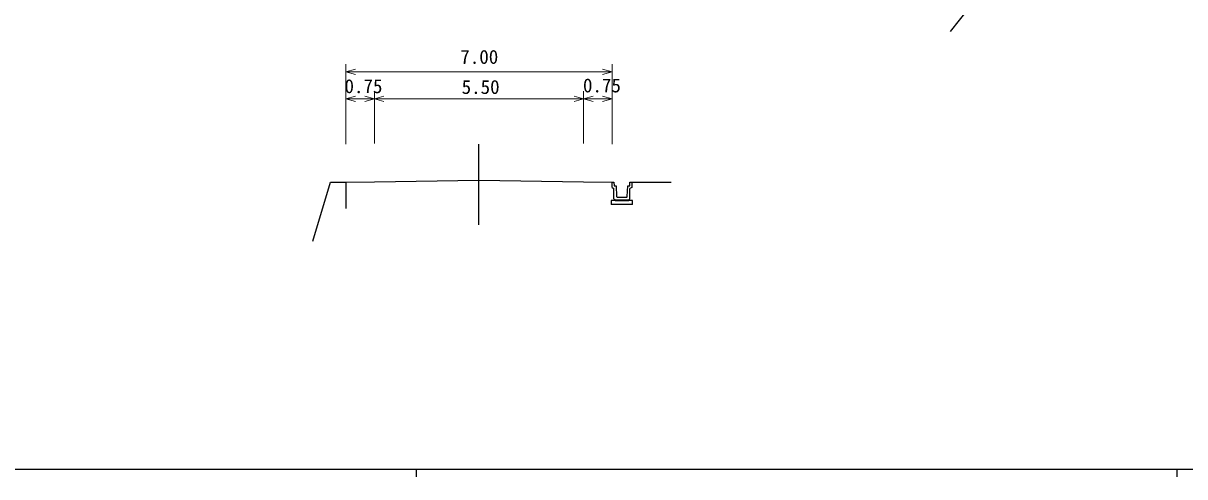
# Model space of a CAD drawing. Units: millimetres on the paper, enlarged 1000 times, with parts at other scales. Extents: x 40000 to 680000, y 20000 to 380000.
# Drawn here: x 216348 to 369044, y 204000 to 263618 of the extents above; entities that cross this region are included whole.
import ezdxf
from ezdxf.enums import TextEntityAlignment as Align

# ---------------------------------------------------------------- set-up
doc = ezdxf.new("R2010")
doc.units = ezdxf.units.MM
doc.header["$LTSCALE"] = 1000
for name, color, linetype, lineweight in [('M-BGD', 7, 'Continuous', 25), ('M-BMK-OTRS', 5, 'Continuous', 25), ('M-STR-HTXT', 7, 'Continuous', 13), ('M-TTL-BAND', 7, 'Continuous', 25)]:
    doc.layers.add(name, color=color, linetype=linetype, lineweight=lineweight)
doc.styles.add('ＭＳ ゴシック', font='')
doc.styles.get('ＭＳ ゴシック').set_extended_font_data('MS Gothic')

msp = doc.modelspace()

# ---------------------------------------------------------------- linework, layer by layer
at = {"layer": 'M-BGD'}
for p, q in [((276258, 237099), (276258, 247702)), ((258758, 242731), (262508, 242787)), ((262508, 242787), (276258, 242993)), ((276258, 242993), (290008, 242787)), ((290008, 242787), (293758, 242731)), ((254433, 234980), (256758, 242731)), ((256758, 242731), (258758, 242731)), ((258758, 242731), (258758, 239275)), ((293758, 242731), (294008, 242731)), ((293758, 242031), (293758, 242731)), ((293758, 242031), (294008, 241887)), ((294008, 242731), (294033, 242256)), ((294008, 240556), (294008, 241887)), ((294033, 242256), (294308, 242256)), ((294308, 242256), (294355, 240856)), ((295762, 240856), (295808, 242256)), ((295808, 242256), (296083, 242256)), ((296083, 242256), (296108, 242731)), ((296108, 242731), (296358, 242731)), ((296358, 242031), (296108, 241887)), ((296108, 240556), (296108, 241887)), ((296358, 242731), (296358, 242031)), ((296358, 242731), (301532, 242731)), ((294158, 240306), (293658, 240306)), ((293658, 240306), (293658, 239806)), ((296458, 239806), (293658, 239806)), ((294008, 240556), (294158, 240406)), ((294158, 240406), (295958, 240406)), ((294158, 240406), (294158, 240306)), ((294158, 240306), (295958, 240306)), ((294458, 240756), (295658, 240756)), ((295958, 240406), (296108, 240556)), ((295958, 240306), (295958, 240406)), ((296458, 240306), (295958, 240306)), ((296458, 239806), (296458, 240306))]:
    msp.add_line(p, q, dxfattribs=at)
for centre, start, end in [((294455, 240856), 180, 271.90915), ((295662, 240856), 268.09085, 0)]:
    msp.add_arc(centre, 100, start, end, dxfattribs=at)
at = {"layer": 'M-BMK-OTRS'}
msp.add_line((351724, 279599), (338201, 262533), dxfattribs=at)
at = {"layer": 'M-STR-HTXT'}
for p, q in [((258758, 247731), (258758, 258229)), ((293758, 258229), (293758, 247731)), ((258758, 257229), (260008, 257579)), ((260008, 256879), (258758, 257229)), ((258758, 257229), (293758, 257229)), ((292508, 257579), (293758, 257229)), ((293758, 257229), (292508, 256879)), ((258758, 253677), (260008, 254027)), ((260008, 253327), (258758, 253677)), ((258758, 253677), (262508, 253677)), ((261258, 254027), (262508, 253677)), ((262508, 253677), (261258, 253327)), ((262508, 254677), (262508, 247787)), ((262508, 253677), (263758, 254027)), ((263758, 253327), (262508, 253677)), ((262508, 253677), (276258, 253677)), ((276258, 253677), (290008, 253677)), ((288758, 254027), (290008, 253677)), ((290008, 253677), (288758, 253327)), ((290008, 254677), (290008, 247787)), ((290008, 253677), (291258, 254027)), ((291258, 253327), (290008, 253677)), ((290008, 253677), (293758, 253677)), ((292508, 254027), (293758, 253677)), ((293758, 253677), (292508, 253327))]:
    msp.add_line(p, q, dxfattribs=at)
at = {"layer": 'M-TTL-BAND'}
for p, q in [((40000, 205000), (579000, 205000)), ((268000, 205000), (268000, 204000)), ((368000, 205000), (368000, 204000))]:
    msp.add_line(p, q, dxfattribs=at)

# ---------------------------------------------------------------- texts
at = {"layer": 'M-STR-HTXT', "style": 'ＭＳ ゴシック'}
for s, p in [('7.00', (273808, 257729)), ('0.75', (258583, 253877)), ('5.50', (273983, 253777)), ('0.75', (289933, 253977))]:
    msp.add_text(s, height=1833, dxfattribs=at).set_placement(p, align=Align.BOTTOM_LEFT)

doc.saveas('drawing.dxf')
